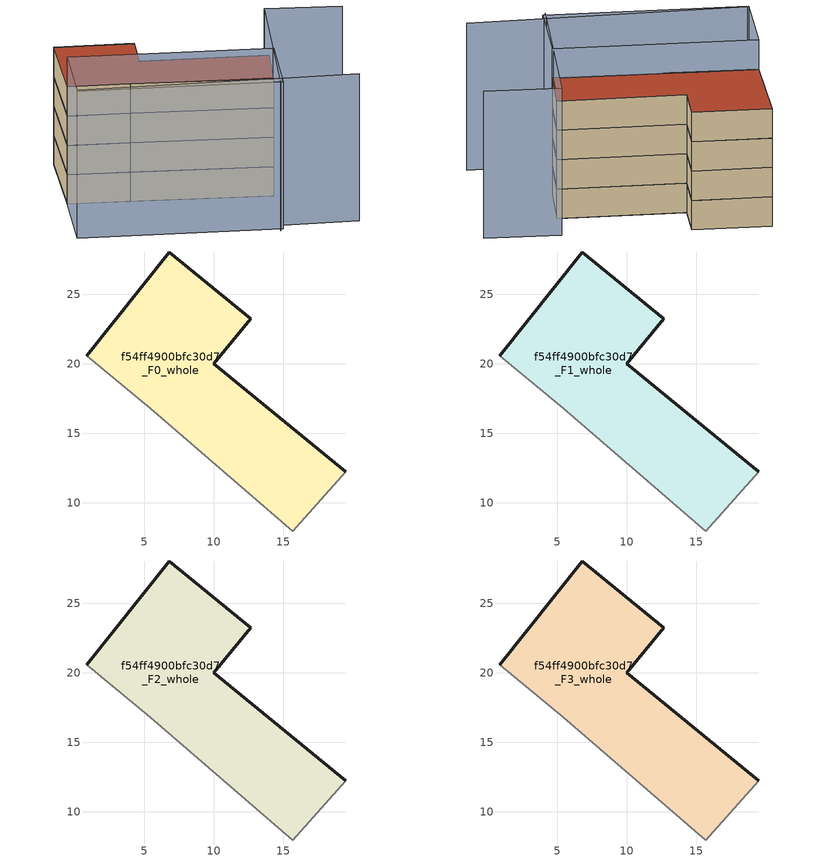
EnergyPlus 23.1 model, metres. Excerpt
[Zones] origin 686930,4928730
f54ff4900bfc30d7_F0_whole
 floor ground (EU_floor_Construction): 15.71,7.96 19.49,12.21 10.02,19.99 12.68,23.22 6.81,28.04 0.88,20.57 5.43,16.79 z0
 wall outside (EU_wall_Construction): 0.88,20.57 6.81,28.04 12.68,23.22 10.02,19.99 19.49,12.21 z0:3
 wall adiabatic (EU_wall_Construction): 19.49,12.21 15.71,7.96 5.43,16.79 0.88,20.57 z0:3
f54ff4900bfc30d7_F1_whole
 floor to f54ff4900bfc30d7_F0_whole (EU_floor_Construction): 15.71,7.96 19.49,12.21 10.01,19.99 12.67,23.22 6.8,28.04 0.88,20.57 5.42,16.79 z3
 wall outside (EU_wall_Construction): 0.88,20.57 6.81,28.04 12.68,23.22 10.02,19.99 19.49,12.21 z3:6
 wall adiabatic (EU_wall_Construction): 19.49,12.21 15.71,7.96 5.43,16.79 0.88,20.57 z3:6
f54ff4900bfc30d7_F2_whole
 floor to f54ff4900bfc30d7_F1_whole (EU_floor_Construction): 15.71,7.96 19.49,12.21 10.01,19.99 12.67,23.22 6.8,28.04 0.88,20.57 5.42,16.79 z6
 wall outside (EU_wall_Construction): 0.88,20.57 6.81,28.04 12.68,23.22 10.02,19.99 19.49,12.21 z6:9
 wall adiabatic (EU_wall_Construction): 19.49,12.21 15.71,7.96 5.43,16.79 0.88,20.57 z6:9
f54ff4900bfc30d7_F3_whole
 floor to f54ff4900bfc30d7_F2_whole (EU_floor_Construction): 15.71,7.96 19.49,12.21 10.01,19.99 12.67,23.22 6.8,28.04 0.88,20.57 5.42,16.79 z9
 wall outside (EU_wall_Construction): 0.88,20.57 6.81,28.04 12.68,23.22 10.02,19.99 19.49,12.21 z9:12
 wall adiabatic (EU_wall_Construction): 19.49,12.21 15.71,7.96 5.43,16.79 0.88,20.57 z9:12
 roof outside (EU_roof_Construction): 12.68,23.22 10.02,19.99 19.49,12.21 15.71,7.96 5.43,16.79 0.88,20.57 6.81,28.04 z12
shading: -4.04,14.35 17.05,-1.87 / 10.21,1.77 22.05,15.32 / 22.05,15.32 27.61,10.47 / 0.88,20.57 15.87,8.15 / 15.87,8.15 10.69,1.9 / 10.69,1.9 -4.3,14.32 / -4.3,14.32 0.88,20.57 z0:15
[Building]
EU S2 Campaign: North Axis=0; Terrain=City; Solar Distribution=FullExterior
[Site:Location]
Bologna: Latitude=44.5; Longitude=11.25; Time Zone=1; Elevation=37
[SizingPeriod:WeatherFileDays]
AnnualSizingPeriod: Begin Month=1; Begin Day of Month=1; End Month=12; End Day of Month=31; Day of Week for Start Day=Monday; Use Weather File Daylight Saving Period=No; Use Weather File Rain and Snow Indicators=No
[MATERIAL]
EU_InternalMass_Material: Roughness=MediumRough; Thickness=0.1; Conductivity=1; Density=1800; Specific Heat=900; Thermal Absorptance=0.9; Solar Absorptance=0.7; Visible Absorptance=0.7
[MATERIAL:NOMASS] Roughness=MediumRough; Thermal Absorptance=0.9; Solar Absorptance=0.7; Visible Absorptance=0.7
Name | Thermal Resistance
EU_wall_NoMass | 0.937881
EU_roof_NoMass | 0.548572
EU_floor_NoMass | 0.71348
[CONSTRUCTION]
EU_wall_Construction: EU_wall_NoMass
EU_roof_Construction: EU_roof_NoMass
EU_floor_Construction: EU_floor_NoMass
EU_InternalMass_Construction: EU_InternalMass_Material
[ZONE] Type=1; Multiplier=1; Ceiling Height=autocalculate; Floor Area=autocalculate; Part of Total Floor Area=Yes
Name | Volume
f54ff4900bfc30d7_F0_whole | 417.861
f54ff4900bfc30d7_F1_whole; f54ff4900bfc30d7_F2_whole; f54ff4900bfc30d7_F3_whole | 417.86
[INTERNALMASS] Construction=EU_InternalMass_Construction; Surface Area=139.287
Name | Zone or ZoneList
f54ff4900bfc30d7_F0_whole_EU_InternalMass | f54ff4900bfc30d7_F0_whole
f54ff4900bfc30d7_F1_whole_EU_InternalMass | f54ff4900bfc30d7_F1_whole
f54ff4900bfc30d7_F2_whole_EU_InternalMass | f54ff4900bfc30d7_F2_whole
f54ff4900bfc30d7_F3_whole_EU_InternalMass | f54ff4900bfc30d7_F3_whole
[OTHEREQUIPMENT] Fuel Type=Electricity; Design Level Calculation Method=Watts/Area; Power per Zone Floor Area=1; Fraction Latent=0; Fraction Radiant=0; Fraction Lost=0; Carbon Dioxide Generation Rate=0; EndUse Subcategory=EU_Step8_InternalGains
Name | Zone or ZoneList or Space or SpaceList | Schedule
EU_Step8_InternalGain_f54ff4900bfc30d7_F0_whole_f000 | f54ff4900bfc30d7_F0_whole | EU_Step8_GainSchedule_f54ff4900bfc30d7_F0_whole_f000
EU_Step8_InternalGain_f54ff4900bfc30d7_F1_whole_f000 | f54ff4900bfc30d7_F1_whole | EU_Step8_GainSchedule_f54ff4900bfc30d7_F1_whole_f000
EU_Step8_InternalGain_f54ff4900bfc30d7_F2_whole_f000 | f54ff4900bfc30d7_F2_whole | EU_Step8_GainSchedule_f54ff4900bfc30d7_F2_whole_f000
EU_Step8_InternalGain_f54ff4900bfc30d7_F3_whole_f000 | f54ff4900bfc30d7_F3_whole | EU_Step8_GainSchedule_f54ff4900bfc30d7_F3_whole_f000
[ZONEVENTILATION:DESIGNFLOWRATE] Schedule=EU_AlwaysOn; Design Flow Rate Calculation Method=AirChanges/Hour; Air Changes per Hour=0.687892; Ventilation Type=Natural; Fan Pressure Rise=0; Fan Total Efficiency=1; Constant Term Coefficient=1; Temperature Term Coefficient=0; Velocity Term Coefficient=0; Velocity Squared Term Coefficient=0; Minimum Indoor Temperature=-100; Maximum Indoor Temperature=100; Delta Temperature=-100; Minimum Outdoor Temperature=-100; Maximum Outdoor Temperature=100; Maximum Wind Speed=40
Name | Zone or ZoneList or Space or SpaceList
EU_ConstantAir_f54ff4900bfc30d7_F0_whole | f54ff4900bfc30d7_F0_whole
EU_ConstantAir_f54ff4900bfc30d7_F1_whole | f54ff4900bfc30d7_F1_whole
EU_ConstantAir_f54ff4900bfc30d7_F2_whole | f54ff4900bfc30d7_F2_whole
EU_ConstantAir_f54ff4900bfc30d7_F3_whole | f54ff4900bfc30d7_F3_whole
[HVACTEMPLATE:THERMOSTAT] Constant Heating Setpoint=20; Constant Cooling Setpoint=50
EU_HeatOnly_f54ff4900bfc30d7_F0_whole; EU_HeatOnly_f54ff4900bfc30d7_F1_whole; EU_HeatOnly_f54ff4900bfc30d7_F2_whole; EU_HeatOnly_f54ff4900bfc30d7_F3_whole
[HVACTEMPLATE:ZONE:IDEALLOADSAIRSYSTEM] System Availability Schedule=EU_AlwaysOn; Maximum Heating Supply Air Temperature=50; Minimum Cooling Supply Air Temperature=13; Maximum Heating Supply Air Humidity Ratio=0.0156; Minimum Cooling Supply Air Humidity Ratio=0.0077; Heating Limit=NoLimit; Cooling Limit=NoLimit; Heating Availability Schedule=EU_AlwaysOn; Cooling Availability Schedule=EU_CoolingOff; Dehumidification Control Type=ConstantSensibleHeatRatio; Cooling Sensible Heat Ratio=0.7; Dehumidification Setpoint=60; Humidification Control Type=None; Humidification Setpoint=30; Outdoor Air Method=None; Outdoor Air Flow Rate per Person=0.00944; Outdoor Air Flow Rate per Zone Floor Area=0; Outdoor Air Flow Rate per Zone=0; Demand Controlled Ventilation Type=None; Outdoor Air Economizer Type=NoEconomizer; Heat Recovery Type=None; Sensible Heat Recovery Effectiveness=0.7; Latent Heat Recovery Effectiveness=0.65
Name | Template Thermostat
f54ff4900bfc30d7_F0_whole | EU_HeatOnly_f54ff4900bfc30d7_F0_whole
f54ff4900bfc30d7_F1_whole | EU_HeatOnly_f54ff4900bfc30d7_F1_whole
f54ff4900bfc30d7_F2_whole | EU_HeatOnly_f54ff4900bfc30d7_F2_whole
f54ff4900bfc30d7_F3_whole | EU_HeatOnly_f54ff4900bfc30d7_F3_whole
[SIZING:ZONE] Zone Cooling Design Supply Air Temperature Input Method=SupplyAirTemperature; Zone Cooling Design Supply Air Temperature=13; Zone Heating Design Supply Air Temperature Input Method=SupplyAirTemperature; Zone Heating Design Supply Air Temperature=50; Zone Cooling Design Supply Air Humidity Ratio=0.008; Zone Heating Design Supply Air Humidity Ratio=0.008; Cooling Design Air Flow Method=DesignDay; Cooling Design Air Flow Rate=0; Cooling Minimum Air Flow per Zone Floor Area=0.000762; Cooling Minimum Air Flow=0; Cooling Minimum Air Flow Fraction=0.2; Heating Design Air Flow Method=DesignDay; Heating Design Air Flow Rate=0; Heating Maximum Air Flow per Zone Floor Area=0.002032; Heating Maximum Air Flow=0.141576; Heating Maximum Air Flow Fraction=0.3; Account for Dedicated Outdoor Air System=No; Dedicated Outdoor Air System Control Strategy=NeutralSupplyAir; Dedicated Outdoor Air Low Setpoint Temperature for Design=autosize; Dedicated Outdoor Air High Setpoint Temperature for Design=autosize; Zone Load Sizing Method=Sensible Load Only No Latent Load; Zone Latent Cooling Design Supply Air Humidity Ratio Input Method=HumidityRatioDifference; Zone Cooling Design Supply Air Humidity Ratio Difference=0.005; Zone Latent Heating Design Supply Air Humidity Ratio Input Method=HumidityRatioDifference; Zone Humidification Design Supply Air Humidity Ratio Difference=0.005
f54ff4900bfc30d7_F0_whole; f54ff4900bfc30d7_F1_whole; f54ff4900bfc30d7_F2_whole; f54ff4900bfc30d7_F3_whole
[SCHEDULE:CONSTANT]
Name | Hourly Value
EU_AlwaysOn | 1
EU_CoolingOff | 0
[SCHEDULE:FILE] Column Number=1; Rows to Skip at Top=0; Number of Hours of Data=8760; Column Separator=Comma; Interpolate to Timestep=No; Minutes per Item=60; Adjust Schedule for Daylight Savings=Yes
Name | File
EU_Step8_GainSchedule_f54ff4900bfc30d7_F0_whole_f000 | ../../schedules/f54ff4900bfc30d7/f54ff4900bfc30d7_F0_whole_f000_gain.csv
EU_Step8_GainSchedule_f54ff4900bfc30d7_F1_whole_f000 | ../../schedules/f54ff4900bfc30d7/f54ff4900bfc30d7_F1_whole_f000_gain.csv
EU_Step8_GainSchedule_f54ff4900bfc30d7_F2_whole_f000 | ../../schedules/f54ff4900bfc30d7/f54ff4900bfc30d7_F2_whole_f000_gain.csv
EU_Step8_GainSchedule_f54ff4900bfc30d7_F3_whole_f000 | ../../schedules/f54ff4900bfc30d7/f54ff4900bfc30d7_F3_whole_f000_gain.csv
